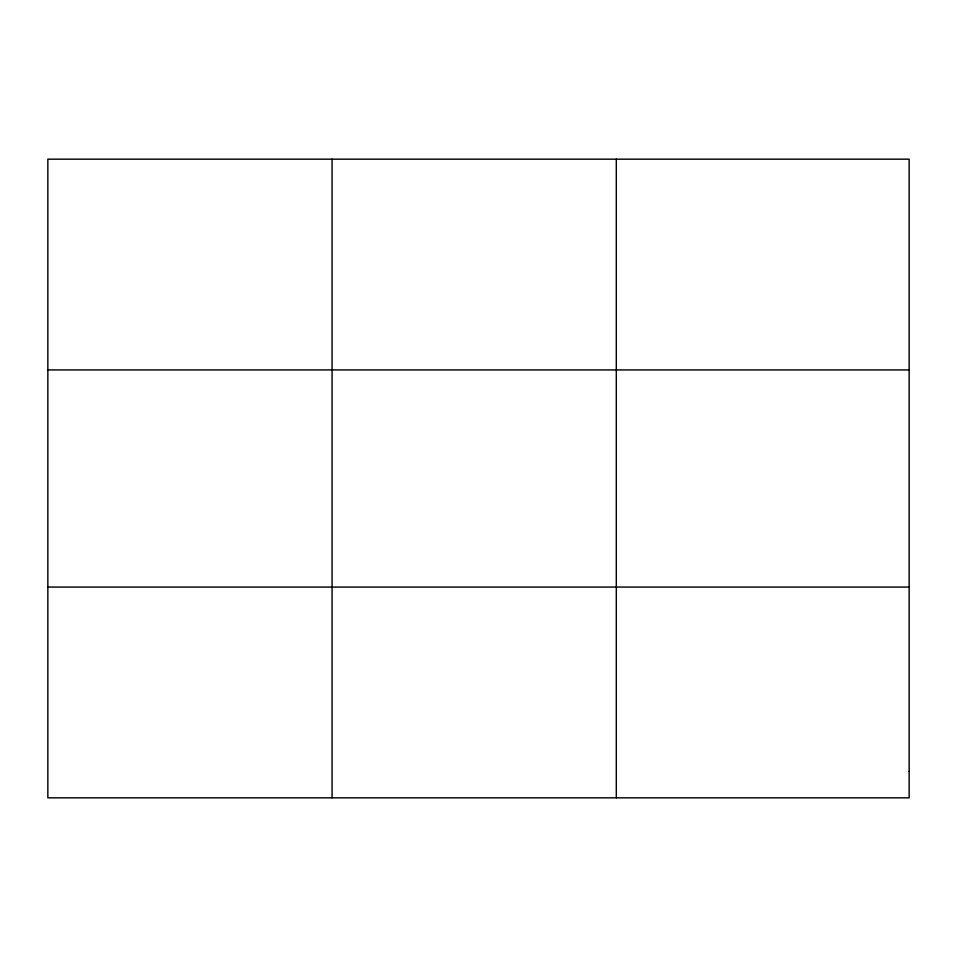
<?xml version="1.0" encoding="UTF-8"?>
<svg xmlns="http://www.w3.org/2000/svg" width="957" height="957" viewBox="0 0 957 957"><rect width="100%" height="100%" fill="white"/><g stroke="black" fill="none" stroke-linecap="round" stroke-linejoin="round"><path stroke-width="1.44" d="M332.079 797.827L332.079 159.173M616.308 797.827L616.308 159.173M47.85 369.928L909.15 369.928M47.85 587.072L909.15 587.072M909.15 771.486L909.15 797.827L47.85 797.827L47.85 159.173L909.15 159.173L909.15 771.486"/></g></svg>
